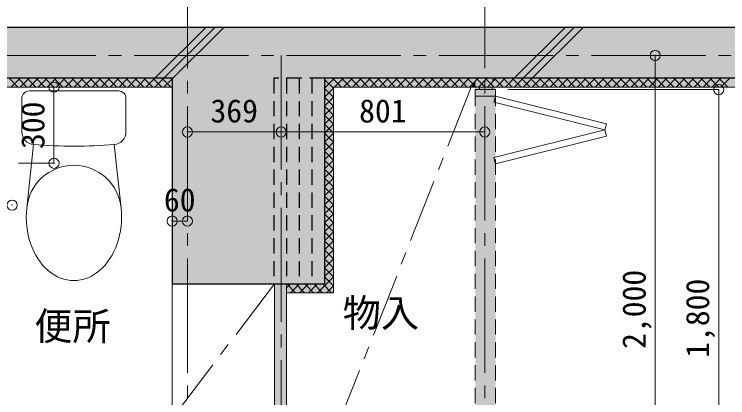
# Model space of a CAD drawing. Units: millimetres at full size, sheet at 1:50. Extents: x -9674 to 9699, y -6794 to 6791.
# Drawn here: x 1236 to 4044, y 1981 to 3491 of the extents above; entities that cross this region are included whole.
import ezdxf
from ezdxf.enums import TextEntityAlignment as Align

# ---------------------------------------------------------------- set-up
doc = ezdxf.new("R2010")
doc.units = ezdxf.units.MM
doc.header["$LTSCALE"] = 50
doc.header["$PDMODE"] = 32
doc.header["$PDSIZE"] = 40
for name, pattern in [('CHAIN1', [8, 5, -1, 1, -1]), ('CHAIN2', [12, 9, -1, 1, -1]), ('DASHED1', [1.8, 1.2, -0.6])]:
    doc.linetypes.add(name, pattern=pattern)
for name, color, linetype, lineweight in [('1-0_芯', 2, 'DASHED1', 25), ('1-1_躯体', 2, 'Continuous', 25), ('1-2_間仕切', 3, 'Continuous', 18), ('1-3_建具', 3, 'Continuous', 18), ('1-4_仕上げ', 4, 'Continuous', 9), ('1-5_設備', 7, 'Continuous', 9), ('1-7_その他', 7, 'DASHED1', 9), ('1-8_ハッチ', 4, 'Continuous', 9), ('1-A_文字', 7, 'Continuous', 9), ('1-B_寸法', 7, 'Continuous', 9), ('4-F', 4, 'Continuous', 9)]:
    doc.layers.add(name, color=color, linetype=linetype, lineweight=lineweight)
doc.layers.add('4-0', color=1, linetype='Continuous')
doc.layers.add('4-2', color=4, linetype='Continuous')
doc.styles.add('ＭＳ ゴシック', font='')
doc.styles.get('ＭＳ ゴシック').set_extended_font_data('MS Gothic')

msp = doc.modelspace()

# ---------------------------------------------------------------- linework, layer by layer
at = {"layer": '1-0_芯', "color": 7, "linetype": 'CHAIN2', "lineweight": 9}
for p, q in [((1917.5, 4329.12), (1917.5, -3890.88)), ((3087.5, 4329.12), (3087.5, 519.12)), ((-8492.5, 3329.12), (8517.5, 3329.12)), ((2286.5, 3329.12), (2286.5, 519.12))]:
    msp.add_line(p, q, dxfattribs=at)
at = {"layer": '1-1_躯体'}
for p, q in [((1857.5, 3239.12), (-2492.5, 3239.12)), ((1857.5, 3239.12), (1857.5, 2429.12)), ((2457.5, 3239.12), (2457.5, 2429.12)), ((6207.5, 3239.12), (2457.5, 3239.12)), ((1857.5, 2429.12), (2457.5, 2429.12))]:
    msp.add_line(p, q, dxfattribs=at)
at = {"layer": '1-1_躯体', "linetype": 'DASHED1'}
for p, q in [((2257.5, 3239.12), (2257.5, 2429.12)), ((2457.5, 3239.12), (2257.5, 3239.12)), ((2307.5, 3239.12), (2307.5, 2429.12)), ((2357.5, 3239.12), (2357.5, 2429.12)), ((2407.5, 3239.12), (2407.5, 2429.12))]:
    msp.add_line(p, q, dxfattribs=at)
at = {"layer": '1-1_躯体'}
msp.add_lwpolyline([(6707.5, 3439.12), (-7292.5, 3439.12), (-7292.5, 2434.12)], dxfattribs=at)
at = {"layer": '1-2_間仕切'}
for p, q in [((3066.5, 3204.12), (3066.5, 3194.12)), ((3117.5, 3204.12), (3117.5, 3194.12)), ((2260, 2429.12), (2260, 1899.12)), ((2307.5, 2429.12), (2307.5, 1359.12))]:
    msp.add_line(p, q, dxfattribs=at)
at = {"layer": '1-3_建具', "color": 7, "lineweight": 9}
for p, q in [((3050, 3194.12), (3050, 3169.12)), ((3130, 3194.12), (3050, 3194.12)), ((3130, 3194.12), (3130, 3169.12)), ((3130, 3169.12), (3050, 3169.12)), ((3123.94, 3144.87), (3130, 3169.12)), ((3123.94, 3144.87), (3560.5, 3035.73)), ((3566.56, 3059.98), (3130, 3169.12)), ((3123.94, 2926.59), (3560.5, 3035.73)), ((3560.5, 3035.73), (3566.56, 3059.98)), ((3560.5, 3035.73), (3566.56, 3011.47)), ((3566.56, 3011.47), (3130, 2902.33)), ((3123.94, 2926.59), (3130, 2902.33))]:
    msp.add_line(p, q, dxfattribs=at)
at = {"layer": '1-3_建具', "color": 7, "linetype": 'DASHED1', "lineweight": 9}
for p, q in [((3050, 1419.12), (3050, 3169.12)), ((3130, 1419.12), (3130, 3169.12))]:
    msp.add_line(p, q, dxfattribs=at)
at = {"layer": '1-4_仕上げ'}
msp.add_line((1857.5, 2429.12), (1857.5, 1899.12), dxfattribs=at)
at = {"layer": '1-5_設備'}
for p, q in [((1295.84, 3189.12), (1645.84, 3189.12)), ((1265.84, 3159.12), (1265.84, 3027.88)), ((1675.84, 3159.12), (1675.84, 3027.88)), ((1311.84, 2978.04), (1285.19, 2726.97)), ((1629.83, 2978.04), (1656.49, 2726.97))]:
    msp.add_line(p, q, dxfattribs=at)
for centre, radius, start, end in [((1295.84, 3159.12), 30, 90, 180), ((1645.84, 3159.12), 30, 0, 90), ((1315.84, 3027.88), 50, 180, 265.41591), ((1625.84, 3027.88), 50, 274.58408, 0), ((1470.84, 4961.06), 1989.39, 265.41591, 274.58408), ((1470.84, 2709.85), 186.44, 5.269, 174.73099)]:
    msp.add_arc(centre, radius, start, end, dxfattribs=at)
msp.add_ellipse((1470.84, 2691.93), major_axis=(0, -250), ratio=0.75, start_param=4.5717762, end_param=7.9945941, dxfattribs=at)
at = {"layer": '1-7_その他', "color": 4, "linetype": 'CHAIN1'}
for p, q in [((3034.24, 3204.12), (2307.5, 1359.12)), ((2260, 2429.12), (1857.5, 1899.12))]:
    msp.add_line(p, q, dxfattribs=at)
at = {"layer": '1-8_ハッチ'}
for p, q in [((1789.55, 3239.12), (1989.55, 3439.12)), ((1824.91, 3239.12), (2024.91, 3439.12)), ((1857.5, 3236.36), (2060.26, 3439.12)), ((3203.77, 3239.12), (3403.77, 3439.12)), ((3239.12, 3239.12), (3439.12, 3439.12)), ((3274.48, 3239.12), (3474.48, 3439.12)), ((1215.65, 3239.12), (1250.65, 3204.12)), ((1224.22, 3204.12), (1259.22, 3239.12)), ((1251.01, 3239.12), (1286.01, 3204.12)), ((1259.58, 3204.12), (1294.58, 3239.12)), ((1286.36, 3239.12), (1321.36, 3204.12)), ((1294.93, 3204.12), (1329.93, 3239.12)), ((1321.72, 3239.12), (1356.72, 3204.12)), ((1330.29, 3204.12), (1365.29, 3239.12)), ((1357.07, 3239.12), (1392.07, 3204.12)), ((1365.64, 3204.12), (1400.64, 3239.12)), ((1392.43, 3239.12), (1427.43, 3204.12)), ((1401, 3204.12), (1436, 3239.12)), ((1427.78, 3239.12), (1462.78, 3204.12)), ((1436.35, 3204.12), (1471.35, 3239.12)), ((1463.14, 3239.12), (1498.14, 3204.12)), ((1471.71, 3204.12), (1506.71, 3239.12)), ((1498.49, 3239.12), (1533.49, 3204.12)), ((1507.06, 3204.12), (1542.06, 3239.12)), ((1533.85, 3239.12), (1568.85, 3204.12)), ((1542.42, 3204.12), (1577.42, 3239.12)), ((1569.21, 3239.12), (1604.21, 3204.12)), ((1577.78, 3204.12), (1612.78, 3239.12)), ((1604.56, 3239.12), (1639.56, 3204.12)), ((1613.13, 3204.12), (1648.13, 3239.12)), ((1639.92, 3239.12), (1674.92, 3204.12)), ((1648.49, 3204.12), (1683.49, 3239.12)), ((1675.27, 3239.12), (1710.27, 3204.12)), ((1683.84, 3204.12), (1718.84, 3239.12)), ((1710.63, 3239.12), (1745.63, 3204.12)), ((1719.2, 3204.12), (1754.2, 3239.12)), ((1745.98, 3239.12), (1780.98, 3204.12)), ((1754.55, 3204.12), (1789.55, 3239.12)), ((1781.34, 3239.12), (1816.34, 3204.12)), ((1789.91, 3204.12), (1824.91, 3239.12)), ((1816.69, 3239.12), (1851.69, 3204.12)), ((1825.26, 3204.12), (1857.5, 3236.36)), ((1852.05, 3239.12), (1857.5, 3233.67)), ((2457.5, 3199.96), (2496.66, 3239.12)), ((2457.5, 3235.32), (2461.3, 3239.12)), ((2457.5, 3234.71), (2492.5, 3199.71)), ((2488.44, 3239.12), (2523.44, 3204.12)), ((2497.01, 3204.12), (2532.01, 3239.12)), ((2523.8, 3239.12), (2558.8, 3204.12)), ((2532.37, 3204.12), (2567.37, 3239.12)), ((2559.15, 3239.12), (2594.15, 3204.12)), ((2567.72, 3204.12), (2602.72, 3239.12)), ((2594.51, 3239.12), (2629.51, 3204.12)), ((2603.08, 3204.12), (2638.08, 3239.12)), ((2629.87, 3239.12), (2664.87, 3204.12)), ((2638.44, 3204.12), (2673.44, 3239.12)), ((2665.22, 3239.12), (2700.22, 3204.12)), ((2673.79, 3204.12), (2708.79, 3239.12)), ((2700.58, 3239.12), (2735.58, 3204.12)), ((2709.15, 3204.12), (2744.15, 3239.12)), ((2735.93, 3239.12), (2770.93, 3204.12)), ((2744.5, 3204.12), (2779.5, 3239.12)), ((2771.29, 3239.12), (2806.29, 3204.12)), ((2779.86, 3204.12), (2814.86, 3239.12)), ((2806.64, 3239.12), (2841.64, 3204.12)), ((2815.21, 3204.12), (2850.21, 3239.12)), ((2842, 3239.12), (2877, 3204.12)), ((2850.57, 3204.12), (2885.57, 3239.12)), ((2877.35, 3239.12), (2912.35, 3204.12)), ((2885.92, 3204.12), (2920.92, 3239.12)), ((2912.71, 3239.12), (2947.71, 3204.12)), ((2921.28, 3204.12), (2956.28, 3239.12)), ((2948.06, 3239.12), (2983.06, 3204.12)), ((2956.63, 3204.12), (2991.63, 3239.12)), ((2983.42, 3239.12), (3018.42, 3204.12)), ((2991.99, 3204.12), (3026.99, 3239.12)), ((3018.77, 3239.12), (3053.77, 3204.12)), ((3027.34, 3204.12), (3062.34, 3239.12)), ((3054.13, 3239.12), (3089.13, 3204.12)), ((3062.7, 3204.12), (3097.7, 3239.12)), ((3089.48, 3239.12), (3124.48, 3204.12)), ((3098.05, 3204.12), (3133.05, 3239.12)), ((3124.84, 3239.12), (3159.84, 3204.12)), ((3133.41, 3204.12), (3168.41, 3239.12)), ((3160.2, 3239.12), (3195.2, 3204.12)), ((3168.77, 3204.12), (3203.77, 3239.12)), ((3195.55, 3239.12), (3230.55, 3204.12)), ((3204.12, 3204.12), (3239.12, 3239.12)), ((3230.91, 3239.12), (3265.91, 3204.12)), ((3239.48, 3204.12), (3274.48, 3239.12)), ((3266.26, 3239.12), (3301.26, 3204.12)), ((3274.83, 3204.12), (3309.83, 3239.12)), ((3301.62, 3239.12), (3336.62, 3204.12)), ((3310.19, 3204.12), (3345.19, 3239.12)), ((3336.97, 3239.12), (3371.97, 3204.12)), ((3345.54, 3204.12), (3380.54, 3239.12)), ((3372.33, 3239.12), (3407.33, 3204.12)), ((3380.9, 3204.12), (3415.9, 3239.12)), ((3407.68, 3239.12), (3442.68, 3204.12)), ((3416.25, 3204.12), (3451.25, 3239.12)), ((3443.04, 3239.12), (3478.04, 3204.12)), ((3451.61, 3204.12), (3486.61, 3239.12)), ((3478.39, 3239.12), (3513.39, 3204.12)), ((3486.96, 3204.12), (3521.96, 3239.12)), ((3513.75, 3239.12), (3548.75, 3204.12)), ((3522.32, 3204.12), (3557.32, 3239.12)), ((3549.1, 3239.12), (3584.1, 3204.12)), ((3557.67, 3204.12), (3592.67, 3239.12)), ((3584.46, 3239.12), (3619.46, 3204.12)), ((3593.03, 3204.12), (3628.03, 3239.12)), ((3619.81, 3239.12), (3654.81, 3204.12)), ((3628.38, 3204.12), (3663.38, 3239.12)), ((3655.17, 3239.12), (3690.17, 3204.12)), ((3663.74, 3204.12), (3698.74, 3239.12)), ((3690.53, 3239.12), (3725.53, 3204.12)), ((3699.1, 3204.12), (3734.1, 3239.12)), ((3725.88, 3239.12), (3760.88, 3204.12)), ((3734.45, 3204.12), (3769.45, 3239.12)), ((3761.24, 3239.12), (3796.24, 3204.12)), ((3769.81, 3204.12), (3804.81, 3239.12)), ((3796.59, 3239.12), (3831.59, 3204.12)), ((3805.16, 3204.12), (3840.16, 3239.12)), ((3831.95, 3239.12), (3866.95, 3204.12)), ((3840.52, 3204.12), (3875.52, 3239.12)), ((3867.3, 3239.12), (3902.3, 3204.12)), ((3875.87, 3204.12), (3910.87, 3239.12)), ((3902.66, 3239.12), (3937.66, 3204.12)), ((3911.23, 3204.12), (3946.23, 3239.12)), ((3938.01, 3239.12), (3973.01, 3204.12)), ((3946.58, 3204.12), (3981.58, 3239.12)), ((3973.37, 3239.12), (4008.37, 3204.12)), ((3981.94, 3204.12), (4016.94, 3239.12)), ((4008.72, 3239.12), (4043.72, 3204.12)), ((4017.29, 3204.12), (4052.29, 3239.12)), ((1857.5, 3204.12), (-2492.5, 3204.12)), ((2492.5, 3204.12), (2492.5, 2394.12)), ((6172.5, 3204.12), (2492.5, 3204.12)), ((2457.5, 3164.61), (2492.5, 3199.61)), ((2457.5, 3199.35), (2492.5, 3164.35)), ((2457.5, 3129.25), (2492.5, 3164.25)), ((2457.5, 3164), (2492.5, 3129)), ((2457.5, 3093.9), (2492.5, 3128.9)), ((2457.5, 3128.64), (2492.5, 3093.64)), ((2457.5, 3058.54), (2492.5, 3093.54)), ((2457.5, 3093.29), (2492.5, 3058.29)), ((2457.5, 3023.19), (2492.5, 3058.19)), ((2457.5, 3057.93), (2492.5, 3022.93)), ((2457.5, 2987.83), (2492.5, 3022.83)), ((2457.5, 3022.58), (2492.5, 2987.58)), ((2457.5, 2952.47), (2492.5, 2987.47)), ((2457.5, 2987.22), (2492.5, 2952.22)), ((2457.5, 2917.12), (2492.5, 2952.12)), ((2457.5, 2951.87), (2492.5, 2916.87)), ((2457.5, 2881.76), (2492.5, 2916.76)), ((2457.5, 2916.51), (2492.5, 2881.51)), ((2457.5, 2846.41), (2492.5, 2881.41)), ((2457.5, 2881.16), (2492.5, 2846.16)), ((2457.5, 2811.05), (2492.5, 2846.05)), ((2457.5, 2845.8), (2492.5, 2810.8)), ((2457.5, 2775.7), (2492.5, 2810.7)), ((2457.5, 2810.45), (2492.5, 2775.45)), ((2457.5, 2740.34), (2492.5, 2775.34)), ((2457.5, 2775.09), (2492.5, 2740.09)), ((2457.5, 2704.99), (2492.5, 2739.99)), ((2457.5, 2739.73), (2492.5, 2704.73)), ((2457.5, 2669.63), (2492.5, 2704.63)), ((2457.5, 2704.38), (2492.5, 2669.38)), ((2457.5, 2634.28), (2492.5, 2669.28)), ((2457.5, 2669.02), (2492.5, 2634.02)), ((2457.5, 2598.92), (2492.5, 2633.92)), ((2457.5, 2633.67), (2492.5, 2598.67)), ((2457.5, 2563.57), (2492.5, 2598.57)), ((2457.5, 2598.31), (2492.5, 2563.31)), ((2457.5, 2528.21), (2492.5, 2563.21)), ((2457.5, 2562.96), (2492.5, 2527.96)), ((2457.5, 2492.86), (2492.5, 2527.86)), ((2457.5, 2527.6), (2492.5, 2492.6)), ((2457.5, 2457.5), (2492.5, 2492.5)), ((2457.5, 2492.25), (2492.5, 2457.25)), ((2429.48, 2394.12), (2492.5, 2457.14)), ((2457.5, 2456.89), (2492.5, 2421.89)), ((2307.5, 2413.57), (2323.05, 2429.12)), ((2308.49, 2429.12), (2343.49, 2394.12)), ((2323.41, 2394.12), (2358.41, 2429.12)), ((2343.85, 2429.12), (2378.85, 2394.12)), ((2358.77, 2394.12), (2393.77, 2429.12)), ((2379.21, 2429.12), (2414.21, 2394.12)), ((2394.12, 2394.12), (2429.12, 2429.12)), ((2414.56, 2429.12), (2449.56, 2394.12)), ((2449.92, 2429.12), (2484.92, 2394.12)), ((2464.83, 2394.12), (2492.5, 2421.79)), ((2307.5, 2394.76), (2308.14, 2394.12)), ((2307.5, 2394.12), (2492.5, 2394.12))]:
    msp.add_line(p, q, dxfattribs=at)
at = {"layer": '1-B_寸法'}
for p, q in [((3758.33, 1329.12), (3758.33, 3329.12)), ((1392.44, 2904.12), (1392.44, 3204.12)), ((3179.14, 3194.12), (4008.33, 3194.12)), ((4008.33, 3194.12), (4008.33, 1394.12)), ((1917.5, 3027.4), (2286.5, 3027.4)), ((2286.5, 3027.4), (3087.5, 3027.4)), ((1253.43, 2904.12), (1392.44, 2904.12)), ((1917.5, 2676.66), (1857.5, 2676.66))]:
    msp.add_line(p, q, dxfattribs=at)
at = {"layer": '1-B_寸法', "color": 3}
for p in [(3758.33, 3329.12), (1392.44, 3204.12), (4008.33, 3194.12), (1917.5, 3027.4), (2286.5, 3027.4), (3087.5, 3027.4), (1392.44, 2904.12), (1227.5, 2739.18), (1857.5, 2676.66), (1917.5, 2676.66)]:
    msp.add_point(p, dxfattribs=at)
at = {"layer": '4-0'}
for points in [[(-7292.5, 3439.12), (-3092.5, 3239.12), (1857.5, 3239.12)], [(-7292.5, 3439.12), (1857.5, 3239.12), (6207.5, 3239.12)], [(6707.5, 3439.12), (-7292.5, 3439.12), (6207.5, 3239.12)], [(1857.5, 2429.12), (2457.5, 2429.12), (2457.5, 3239.12)], [(1857.5, 3239.12), (1857.5, 2429.12), (2457.5, 3239.12)]]:
    msp.add_solid(points, dxfattribs=at)
at = {"layer": '4-2'}
for points in [[(3050, 3229.12), (3130, 3229.12), (3050, 1444.12), (3130, 1444.12)], [(3066.5, 3239.12), (3066.5, 3229.12), (3117.5, 3239.12), (3117.5, 3229.12)], [(2307.5, 549.12), (2307.5, 2429.12), (2260, 2429.12)], [(2307.5, 549.12), (2260, 2429.12), (2260, 549.12)]]:
    msp.add_solid(points, dxfattribs=at)
at = {"layer": '4-F'}
for points in [[(987.5, 3239.12), (987.5, 3204.12), (1857.5, 3239.12), (1857.5, 3204.12)], [(2492.5, 2394.12), (2492.5, 3204.12), (2457.5, 3239.12)], [(2492.5, 2394.12), (2457.5, 3239.12), (2457.5, 2429.12)], [(2457.5, 3239.12), (2492.5, 3204.12), (3034.24, 3204.12)], [(2457.5, 3239.12), (3034.24, 3204.12), (3050, 3229.12)], [(2457.5, 3239.12), (3050, 3229.12), (3066.5, 3229.12)], [(2457.5, 3239.12), (3066.5, 3229.12), (3066.5, 3239.12)], [(3034.24, 3204.12), (3050, 3204.12), (3050, 3229.12)], [(3117.5, 3239.12), (3117.5, 3229.12), (3130, 3229.12)], [(3130, 3229.12), (6172.5, 3239.12), (3117.5, 3239.12)], [(3130, 3229.12), (6172.5, 3204.12), (6172.5, 3239.12)], [(3130, 3229.12), (3130, 3204.12), (6172.5, 3204.12)], [(2307.5, 2429.12), (2307.5, 2394.12), (2492.5, 2394.12)], [(2492.5, 2394.12), (2457.5, 2429.12), (2307.5, 2429.12)]]:
    msp.add_solid(points, dxfattribs=at)

# ---------------------------------------------------------------- texts
at = {"layer": '1-A_文字', "style": 'ＭＳ ゴシック'}
for s, p in [('物入', (2528.75, 2226.62)), ('便所', (1315.28, 2174.46))]:
    msp.add_text(s, height=110, dxfattribs=at).set_placement(p, align=Align.BOTTOM_LEFT)
at = {"layer": '1-B_寸法', "style": 'ＭＳ ゴシック'}
for s, p in [('369', (2008.25, 3037.4)), ('801', (2593.25, 3037.4)), ('60', (1825, 2686.66))]:
    msp.add_text(s, height=91.64, dxfattribs=at).set_placement(p, align=Align.BOTTOM_LEFT)
for s, p in [('300', (1382.44, 2960.37)), ('2,000', (3748.33, 2172.87)), ('1,800', (3998.33, 2137.87))]:
    msp.add_text(s, height=91.64, rotation=90, dxfattribs=at).set_placement(p, align=Align.BOTTOM_LEFT)

doc.saveas('drawing.dxf')
